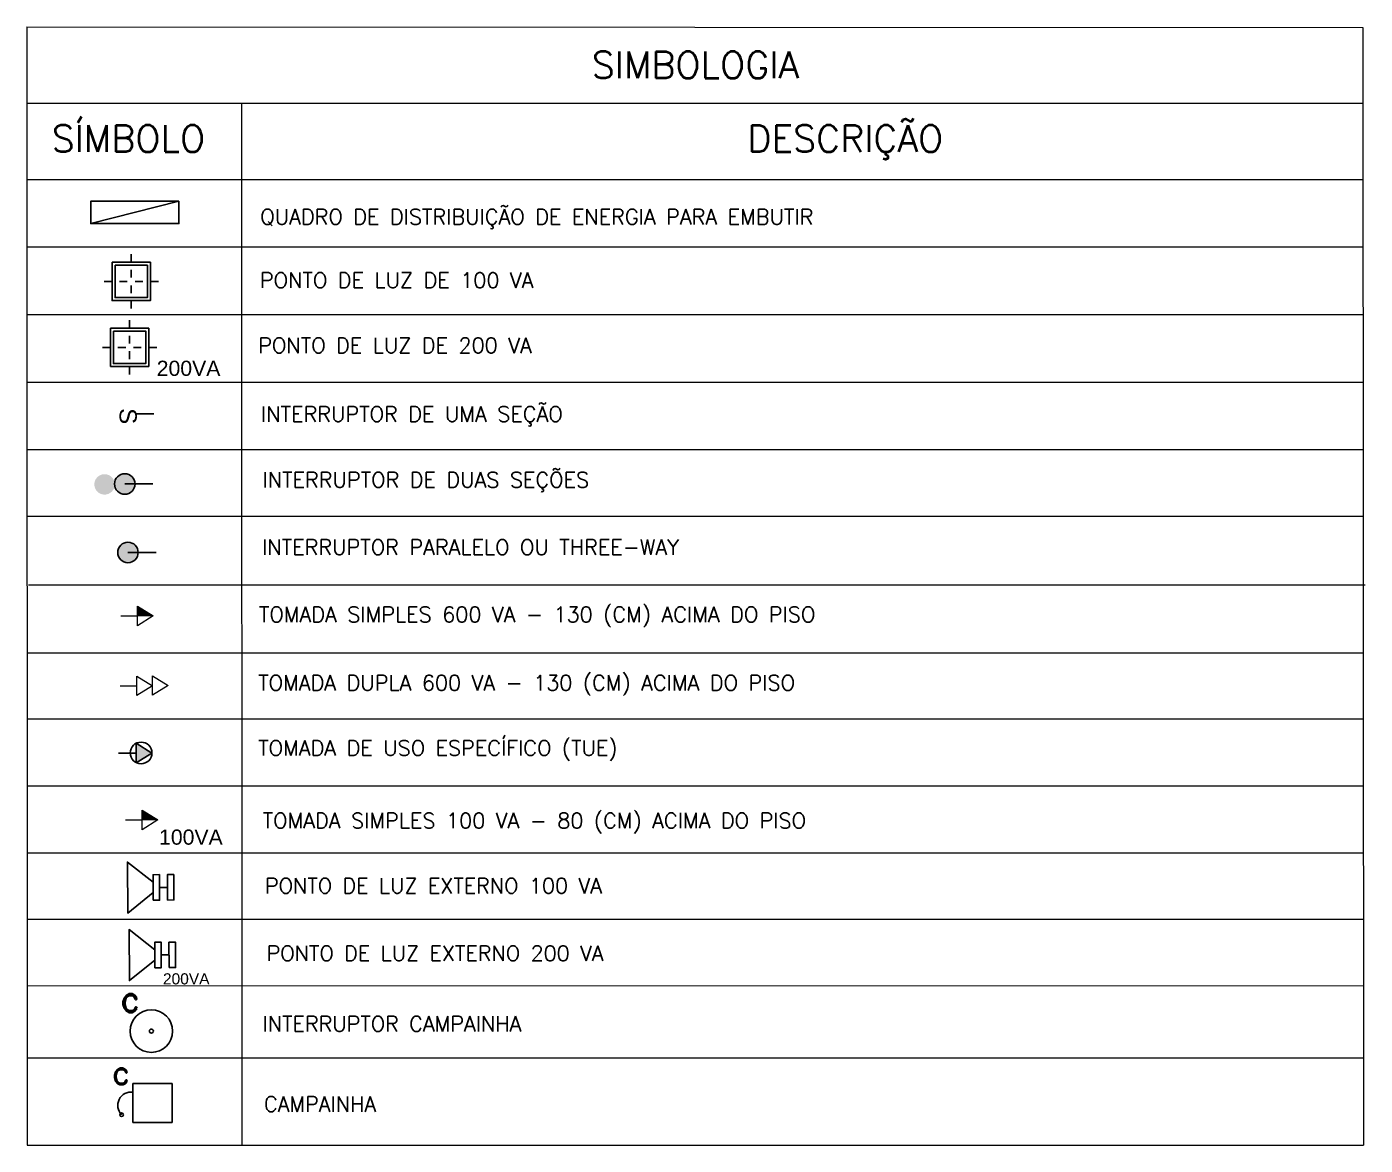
# Model space of a CAD drawing. Header units: millimetres. Extents: x 2802.7 to 2837.2, y 1572.5 to 1595.5.
# Drawn here: x 2819.97 to 2837.18, y 1580.78 to 1595.15 of the extents above; entities that cross this region are included whole.
import ezdxf
from ezdxf.enums import TextEntityAlignment as Align

# ---------------------------------------------------------------- set-up
doc = ezdxf.new("R2010")
doc.units = ezdxf.units.MM
doc.linetypes.add('DASHDOT', pattern=[1, 0.5, -0.25, 0, -0.25])
for name, color, linetype in [('05', 5, 'Continuous'), ('08', 8, 'Continuous'), ('EE-INTERRUPTOR', 2, 'Continuous'), ('ELETRICA', 2, 'Continuous'), ('ILUMINAÇÃO', 3, 'Continuous'), ('SIMBOLO', 2, 'Continuous')]:
    doc.layers.add(name, color=color, linetype=linetype)
for name, color, linetype, lineweight in [('A-AREA-IDEN', 2, 'Continuous', 9), ('AL2', 2, 'Continuous', 20), ('AL3', 3, 'Continuous', 30), ('AR80', 2, 'Continuous', 20)]:
    doc.layers.add(name, color=color, linetype=linetype, lineweight=lineweight)
doc.styles.add('R140', font='simplex.shx', dxfattribs={"height": 3.5})
doc.styles.add('R80', font='simplex.shx', dxfattribs={"height": 2})
doc.styles.add('ROMAND', font='Romand', dxfattribs={"height": 0.3})
doc.styles.get("Standard").update_dxf_attribs({"font": 'arial.ttf'})

# ---------------------------------------------------------------- blocks, each defined once
blk = doc.blocks.new('A$C2d1ab4d6')
for points in [[(27.3, 157.9), (27.3, 27.3), (157.9, 27.3), (157.9, 157.9)], [(37.3, 147.9), (37.3, 37.3), (147.9, 37.3), (147.9, 147.9)]]:
    blk.add_lwpolyline(points, close=True)
at = {"layer": '08', "linetype": 'DASHDOT'}
for p, q in [((92.6, 185.3), (92.6, 0)), ((185.3, 92.6), (0, 92.6))]:
    blk.add_line(p, q, dxfattribs=at)
blk = doc.blocks.new('A$C5A796328')
at = {"ltscale": 50}
h = blk.add_hatch(color=2, dxfattribs=at)
h.dxf.hatch_style = 1
h.paths.add_polyline_path([(15.6, 18.2), (15.6, 9.1), (30.2, 9.1)])
at = {"color": 2, "ltscale": 63}
for p, q in [((15.6, 0), (15.6, 18.2)), ((15.6, 18.2), (30.2, 9.1)), ((0, 9.1), (15.6, 9.1)), ((30.2, 9.1), (15.6, 0)), ((30.2, 9.1), (15.6, 9.1))]:
    blk.add_line(p, q, dxfattribs=at)
blk = doc.blocks.new('A$C51054501')
at = {"layer": 'AL3', "ltscale": 2}
h = blk.add_hatch(color=2, dxfattribs=at)
h.dxf.hatch_style = 1
h.paths.add_polyline_path([(21.9, 6.96), (11.66, 13.49), (11.66, 0.77)])
at = {"layer": 'AL3', "color": 2, "ltscale": 2}
for p, q in [((21.9, 6.96), (11.66, 13.49)), ((11.66, 0.77), (21.91, 6.97))]:
    blk.add_line(p, q, dxfattribs=at)
at = {"layer": 'SIMBOLO', "color": 2, "ltscale": 63}
for p, q in [((11.66, 0.77), (11.66, 13.51)), ((0, 6.98), (10.02, 6.98)), ((8.35, 6.98), (11.68, 6.98))]:
    blk.add_line(p, q, dxfattribs=at)
at = {"layer": 'SIMBOLO', "color": 1}
blk.add_circle((14.79, 7.11), 7.11, dxfattribs=at)
blk = doc.blocks.new('poste bicicross 1')
at = {"layer": 'ILUMINAÇÃO'}
blk.add_line((-0.057, 1.76), (-0.057, 1.452), dxfattribs=at)
for points in [[(-0.257, 2.012), (-1.057, 3.012), (0.943, 3.012), (0.143, 2.012)], [(-0.557, 2.012), (0.443, 2.012), (0.443, 1.76), (-0.557, 1.76)], [(-0.553, 1.452), (0.44, 1.452), (0.44, 1.2), (-0.553, 1.2)]]:
    blk.add_lwpolyline(points, close=True, dxfattribs=at)

msp = doc.modelspace()

# ---------------------------------------------------------------- hatches: boundary and pattern name
h = msp.add_hatch(color=2)
h.dxf.hatch_style = 1
h.paths.add_polyline_path([(2820.84, 1589.27, 1), (2821.103, 1589.27, 1)])
h = msp.add_hatch(color=2)
h.dxf.hatch_style = 1
h.paths.add_polyline_path([(2821.099, 1589.276, 1), (2821.363, 1589.276, 1)])
at = {"true_color": 0x000000}
h = msp.add_hatch(color=18, dxfattribs=at)
h.dxf.hatch_style = 1
h.paths.add_polyline_path([(2821.14, 1588.395, 1), (2821.404, 1588.395, 1)])

# ---------------------------------------------------------------- linework, layer by layer
at = {"color": 2}
for p, q in [((2821.231, 1589.276), (2821.592, 1589.276)), ((2821.272, 1588.395), (2821.633, 1588.395))]:
    msp.add_line(p, q, dxfattribs=at)
at = {"color": 1, "elevation": 0}
msp.add_lwpolyline([(2821.928, 1592.91), (2821.928, 1592.622), (2820.793, 1592.622), (2820.793, 1592.91)], close=True, dxfattribs=at)
msp.add_lwpolyline([(2821.928, 1592.91), (2820.793, 1592.622)], dxfattribs=at)
at = {"color": 2}
for centre in [(2821.231, 1589.276), (2821.272, 1588.395)]:
    msp.add_circle(centre, 0.132, dxfattribs=at)
at = {"layer": 'A-AREA-IDEN'}
for p, q in [((2819.974, 1595.152), (2837.147, 1595.141)), ((2837.147, 1595.141), (2837.157, 1580.778))]:
    msp.add_line(p, q, dxfattribs=at)
at = {"layer": 'AL2', "color": 1, "ltscale": 63}
for p, q in [((2821.386, 1586.557), (2821.386, 1586.806)), ((2821.386, 1586.806), (2821.586, 1586.682)), ((2821.589, 1586.56), (2821.589, 1586.81)), ((2821.589, 1586.81), (2821.788, 1586.685)), ((2821.173, 1586.682), (2821.386, 1586.682)), ((2821.586, 1586.682), (2821.386, 1586.557)), ((2821.788, 1586.685), (2821.589, 1586.56))]:
    msp.add_line(p, q, dxfattribs=at)
at = {"layer": 'AR80'}
for p, q in [((2819.974, 1595.152), (2819.976, 1580.776)), ((2819.974, 1594.171), (2837.156, 1594.171)), ((2822.732, 1594.171), (2822.735, 1580.776)), ((2819.974, 1593.189), (2837.156, 1593.189)), ((2819.974, 1592.322), (2837.153, 1592.322)), ((2819.971, 1591.454), (2837.15, 1591.454)), ((2819.971, 1590.586), (2837.15, 1590.586)), ((2819.971, 1590.586), (2837.15, 1590.586)), ((2819.977, 1589.72), (2837.155, 1589.72)), ((2819.973, 1588.863), (2837.151, 1588.863)), ((2819.995, 1587.981), (2837.18, 1587.98)), ((2819.974, 1587.105), (2837.159, 1587.104)), ((2819.974, 1586.255), (2837.153, 1586.255)), ((2819.974, 1585.394), (2837.153, 1585.394)), ((2819.974, 1584.534), (2837.156, 1584.534)), ((2819.976, 1583.681), (2837.155, 1583.681)), ((2819.976, 1582.824), (2837.156, 1582.827)), ((2819.986, 1581.898), (2837.167, 1581.901)), ((2819.976, 1580.776), (2837.157, 1580.778))]:
    msp.add_line(p, q, dxfattribs=at)
at = {"layer": 'EE-INTERRUPTOR', "ltscale": 63}
msp.add_line((2821.605, 1590.179), (2821.385, 1590.179), dxfattribs=at)
at = {"layer": 'ELETRICA'}
for p, q in [((2821.336, 1581.068), (2821.336, 1581.571)), ((2821.336, 1581.571), (2821.839, 1581.571)), ((2821.839, 1581.571), (2821.839, 1581.068)), ((2821.839, 1581.068), (2821.336, 1581.068))]:
    msp.add_line(p, q, dxfattribs=at)
msp.add_circle((2821.573, 1582.243), 0.274, dxfattribs=at)
for centre, radius, start, end in [((2821.573, 1582.243), 0.0257, 0, 180), ((2821.573, 1582.243), 0.0257, 180, 0), ((2821.314, 1581.288), 0.172, 82.6187, 224.2802), ((2821.19, 1581.168), 0.0236, 0, 180), ((2821.19, 1581.168), 0.0236, 180, 0)]:
    msp.add_arc(centre, radius, start, end, dxfattribs=at)

# ---------------------------------------------------------------- block references
at = {"xscale": 0.003766152448563933, "yscale": 0.003766152448563933, "zscale": 0.003766152448563933}
for p in [(2820.966, 1591.53, 0), (2820.945, 1590.683, 0)]:
    msp.add_blockref('A$C2d1ab4d6', p, dxfattribs=at)
at = {"layer": '05', "xscale": 0.328254710227008, "yscale": 0.328254710227008, "zscale": 0.328254710227008, "rotation": 90.33632238783719}
for p in [(2822.256, 1584.112), (2822.277, 1583.244)]:
    msp.add_blockref('poste bicicross 1', p, dxfattribs=at)
at = {"layer": 'AL2', "color": 1, "ltscale": 50, "xscale": 0.01374293590257194, "yscale": 0.01374293590257194, "zscale": 0.01374293590257194}
for p in [(2821.182, 1587.454), (2821.24, 1584.832)]:
    msp.add_blockref('A$C5A796328', p, dxfattribs=at)
at = {"layer": 'AL2', "color": 1, "ltscale": 2, "xscale": 0.01963669291368551, "yscale": 0.01963669291368551, "zscale": 0.01963669291368551}
msp.add_blockref('A$C51054501', (2821.15, 1585.678), dxfattribs=at)

# ---------------------------------------------------------------- texts
at = {"layer": 'A-AREA-IDEN', "attachment_point": 1}
for s, width, gutter_width, insert, char_height in [('200VA', 0.46211, 0.976, (2821.642, 1590.86), 0.1952), ('100VA', 0.46211, 0.976, (2821.672, 1584.834), 0.1952), ('200VA', 0.33815, 0.714, (2821.722, 1582.986), 0.1428)]:
    msp.add_mtext_dynamic_manual_height_columns(s, width=width, gutter_width=gutter_width, heights=[0], dxfattribs=dict(at, insert=insert, char_height=char_height))
at = {"layer": 'AR80', "style": 'R140'}
msp.add_text('SIMBOLOGIA', height=0.3436, dxfattribs=at).set_placement((2828.568, 1594.662), align=Align.MIDDLE_CENTER)
at = {"layer": 'AR80'}
for s, height, style, p in [('SÍMBOLO', 0.3436, 'R140', (2820.291, 1593.543)), ('DESCRIÇÃO', 0.3436, 'R140', (2829.236, 1593.543)), ('PONTO DE LUZ EXTERNO 100 VA', 0.19555, 'R80', (2823.034, 1584.013)), ('PONTO DE LUZ EXTERNO 200 VA', 0.19555, 'R80', (2823.055, 1583.145)), ('INTERRUPTOR CAMPAINHA', 0.19555, 'R80', (2823.003, 1582.238)), ('CAMPAINHA', 0.1955, 'R80', (2823.022, 1581.207))]:
    msp.add_text(s, height=height, dxfattribs=dict(at, style=style)).set_placement(p)
at = {"layer": 'AR80', "char_height": 0.19637, "attachment_point": 4, "style": 'R80'}
for s, insert, width in [('QUADRO DE DISTRIBUIÇÃO DE ENERGIA PARA EMBUTIR', (2822.974, 1592.682), 8.71148), ('PONTO DE LUZ DE 100 VA', (2822.969, 1591.894), 14.33551), ('PONTO DE LUZ DE 200 VA', (2822.947, 1591.057), 14.33551), ('INTERRUPTOR DE UMA SEÇÃO', (2822.983, 1590.146), 14.33551), ('INTERRUPTOR DE DUAS SEÇÕES', (2823.002, 1589.301), 14.33551), ('INTERRUPTOR PARALELO OU THREE-WAY', (2822.997, 1588.463), 14.33551), ('TOMADA SIMPLES 600 VA - 130 (CM) ACIMA DO PISO', (2822.956, 1587.566), 14.33551), ('TOMADA DUPLA 600 VA - 130 (CM) ACIMA DO PISO', (2822.947, 1586.687), 14.33551), ('TOMADA DE USO ESPECÍFICO (TUE)', (2822.947, 1585.849), 14.33551), ('TOMADA SIMPLES 100 VA - 80 (CM) ACIMA DO PISO\\P ', (2823.005, 1584.752), 13.6812)]:
    msp.add_mtext(s, dxfattribs=dict(at, insert=insert, width=width))
at = {"layer": 'EE-INTERRUPTOR', "ltscale": 63}
msp.add_text('S', height=0.221, rotation=270, dxfattribs=at).set_placement((2821.164, 1590.25))
at = {"layer": 'ELETRICA', "style": 'ROMAND'}
for height, p in [(0.343, (2821.167, 1582.487)), (0.315, (2821.061, 1581.555))]:
    msp.add_text('c', height=height, dxfattribs=at).set_placement(p)

doc.saveas('drawing.dxf')
